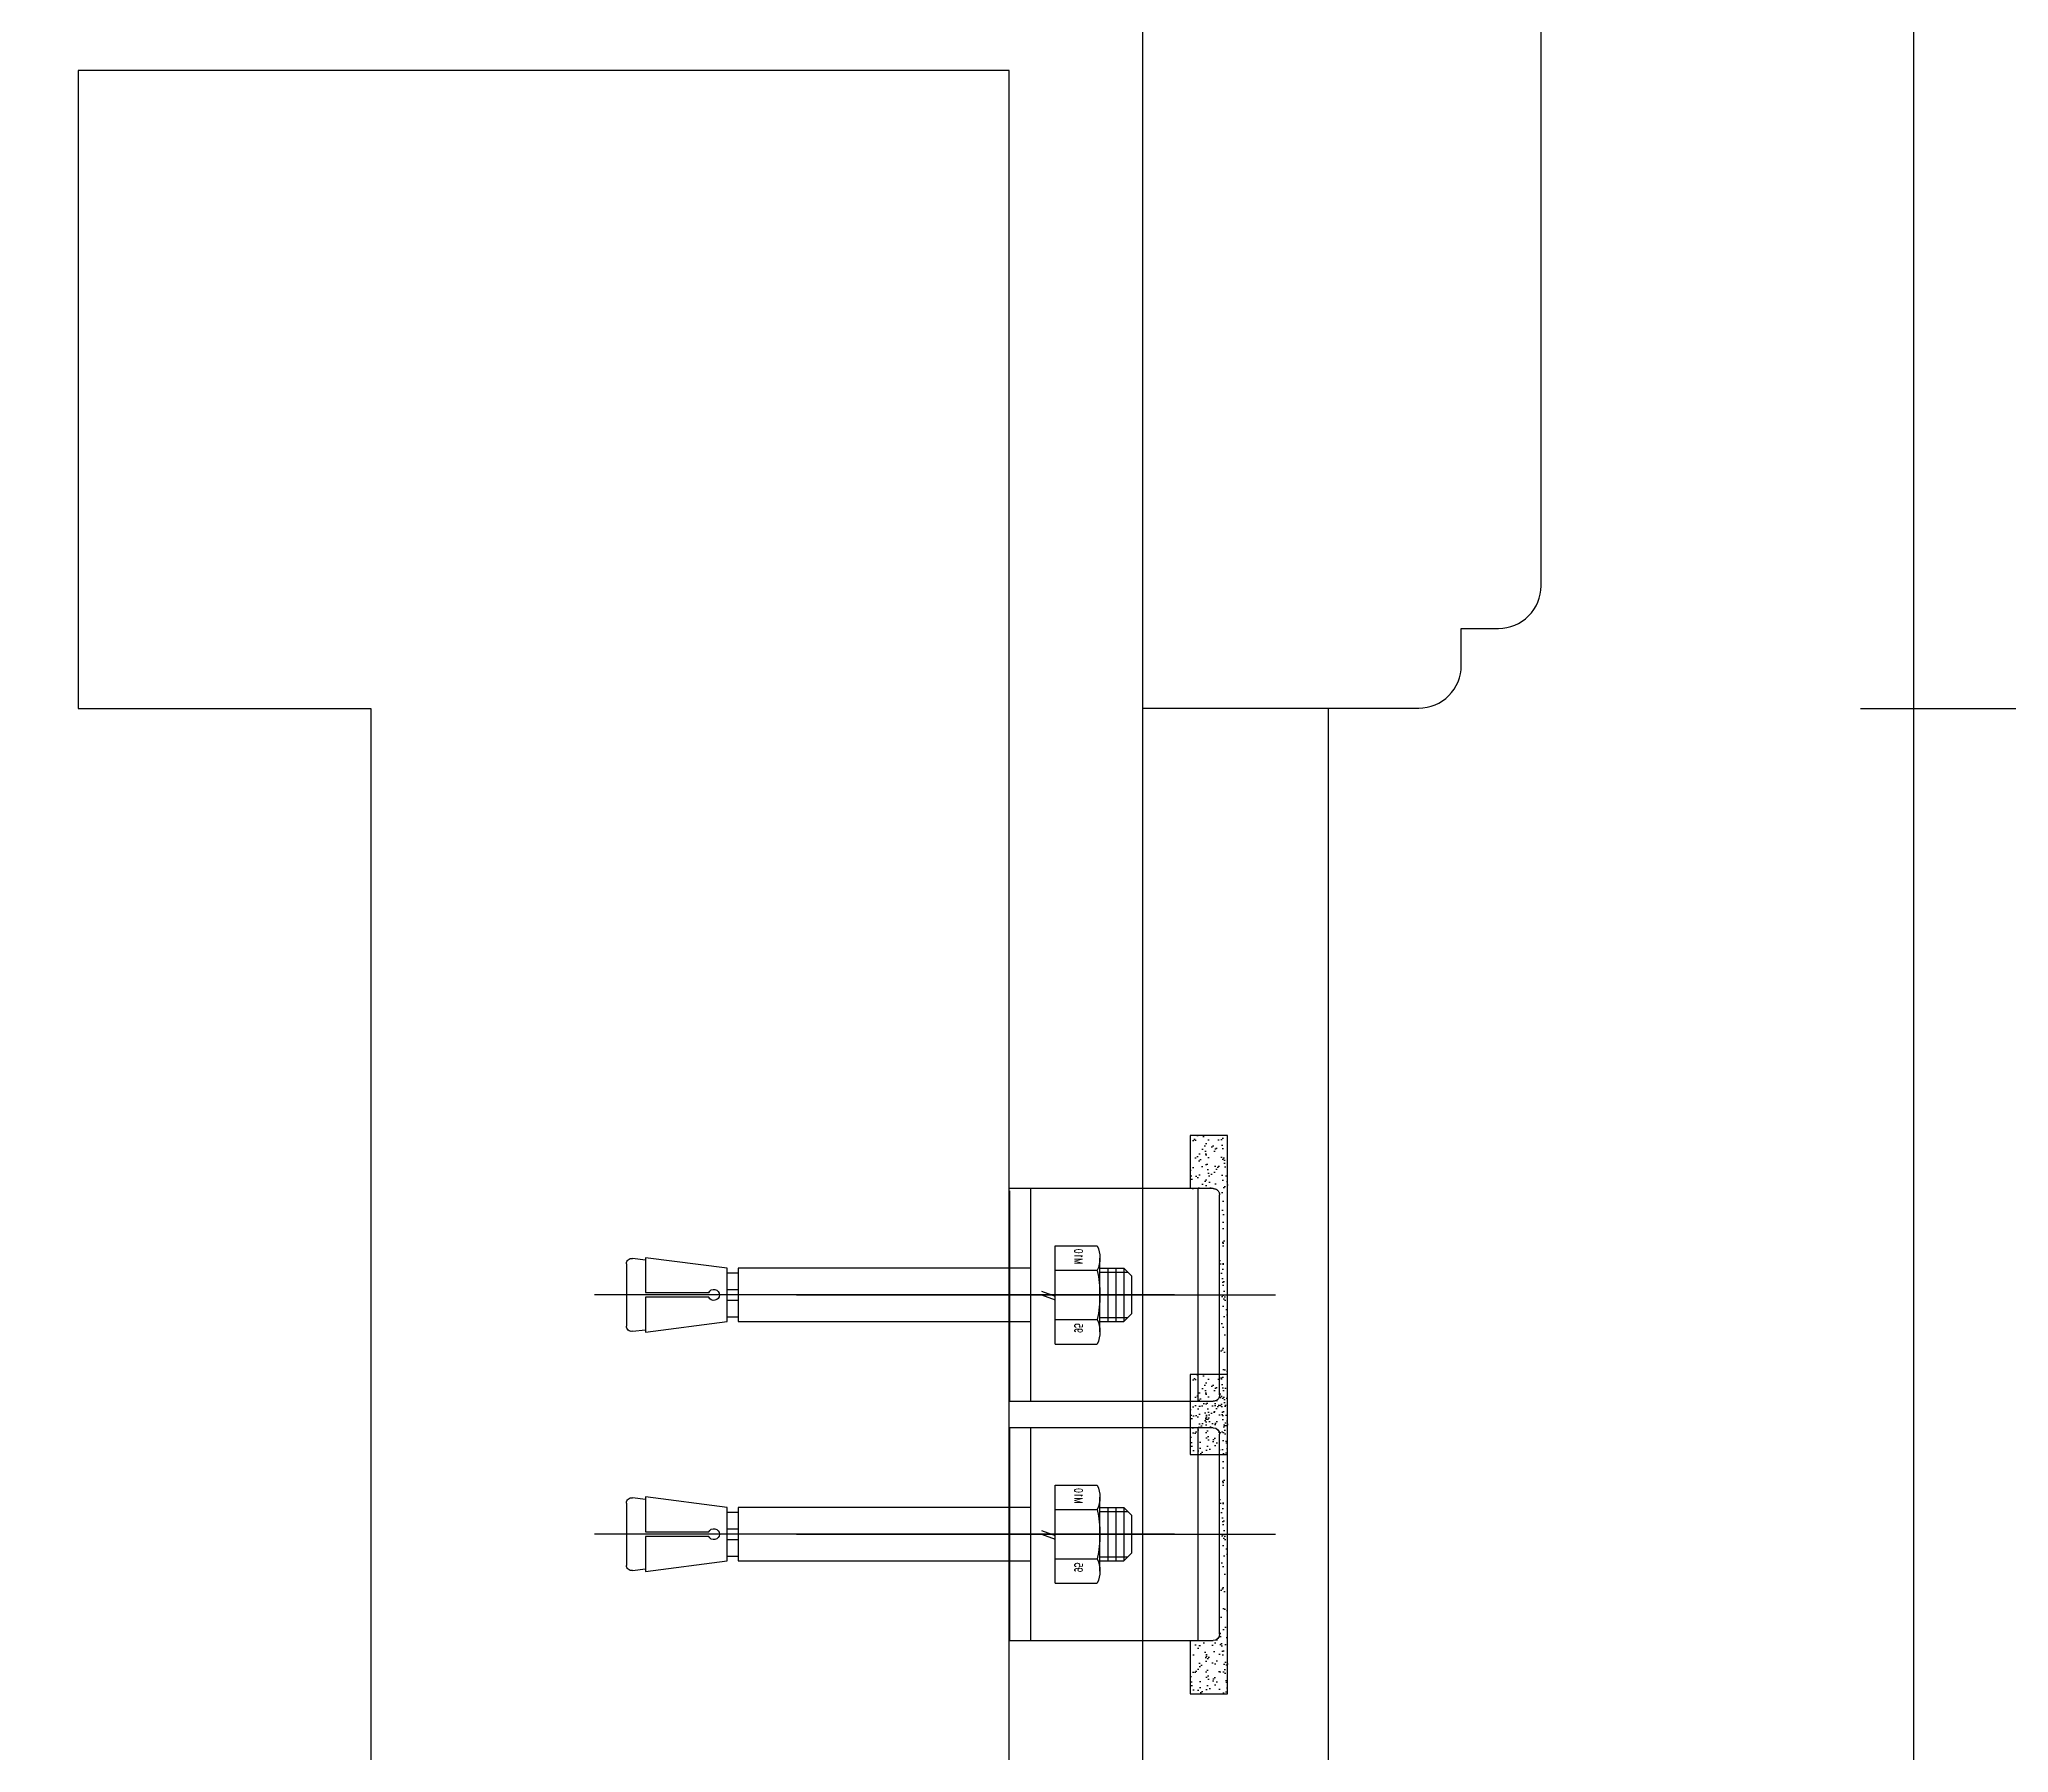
# Model space of a CAD drawing. Extents: x 296441 to 853063, y 459050 to 1117990.
# Drawn here: x 628886.2 to 629256.4, y 580230.9 to 580553.1 of the extents above; entities that cross this region are included whole.
import ezdxf
from ezdxf.enums import TextEntityAlignment as Align

# ---------------------------------------------------------------- set-up
doc = ezdxf.new("R2010")
doc.units = 0
doc.header["$LTSCALE"] = 1000
for name, pattern in [('CENTER', [50.8, 31.75, -6.35, 6.35, -6.35]), ('DASH', [0.35, 0.25, -0.1]), ('DOTE', [2.42, 2, -0.2, 0.02, -0.2])]:
    doc.linetypes.add(name, pattern=pattern)
for name, color, linetype in [('5PJ(配件)', 13, 'Continuous'), ('8XX(虚线)', 8, 'DASH'), ('A-SECT-FNSH', 6, 'Continuous'), ('E2-E3-FL03$0$A-OVLK', 140, 'Continuous'), ('E2-E3-FL03$0$A-WALL', 1, 'Continuous'), ('E_OTHER', 7, 'Continuous'), ('ZT0_默认图层-----PM、LM、DY、JD', 7, 'Continuous'), ('ZT1_Dim---标注---PM、LM、DY、JD', 252, 'Continuous'), ('ZT3_型材--铝断面-------------JD', 6, 'Continuous'), ('ZT3_辅材--五金件-------------JD', 13, 'Continuous')]:
    doc.layers.add(name, color=color, linetype=linetype)
doc.styles.add('E2-E3-FL03$0$E1-FL03$0$Standard', font='')
doc.styles.add('ZT-DIMSTYLE', font='ROMANS.shx', dxfattribs={"width": 0.7, "bigfont": 'CHINESE.shx'})
doc.styles.add('ZT_文字标注', font='ROMANS.shx', dxfattribs={"width": 0.7, "bigfont": '@1chinese.shx'})
doc.styles.get('E2-E3-FL03$0$E1-FL03$0$Standard').set_extended_font_data('SimSun')
doc.dimstyles.new('ZT-DIM100', dxfattribs={"dimscale": 100, "dimtxt": 2.5, "dimasz": 1.5, "dimexe": 1, "dimexo": 1, "dimgap": 0.5, "dimtad": 1, "dimdec": 0, "dimdsep": 46, "dimtxsty": 'ZT-DIMSTYLE', "dimblk": 'ARCHTICK', "dimcen": 2.5, "dimclrd": 175, "dimclre": 175, "dimclrt": 7, "dimazin": 2, "dimtfac": 1, "dimtix": 1, "dimtmove": 2, "dimatfit": 3, "dimfxl": 0, "dimarcsym": 0})

# ---------------------------------------------------------------- blocks, each defined once
blk = doc.blocks.new('20191022152458')
at = {"layer": 'A-SECT-FNSH', "ltscale": 30}
blk.add_lwpolyline([(-220, -119.91), (-271.94, -119.91, -0.414214), (-279.94, -111.91), (-279.94, -104.91), (-286.94, -104.91, -0.414214), (-294.94, -96.91), (-294.94, 45.09), (-294.94, 77.09, -0.414214), (-286.94, 85.09), (-279.94, 85.09), (-279.94, 92.09, -0.414214), (-271.94, 100.09), (-97.94, 100.09, -0.414214), (-89.94, 92.09), (-89.94, 85.09), (-82.94, 85.09, -0.414214), (-74.94, 77.09), (-74.94, 45.09), (-74.94, 25), (-220, 25)], format="xyb", close=True, dxfattribs=at)
at = {"layer": 'ZT3_型材--铝断面-------------JD', "ltscale": 0.02}
blk.add_lwpolyline([(-74.94, 25), (-74.94, 60), (-9.94, 60, -0.414214), (0.06, 50), (0.06, 25)], format="xyb", close=True, dxfattribs=at)
blk = doc.blocks.new('555Y')
at = {"layer": 'E2-E3-FL03$0$A-OVLK'}
blk.add_line((666943.88, 98813.43), (666943.88, 98063.43), dxfattribs=at)
at = {"layer": 'E2-E3-FL03$0$A-WALL'}
blk.add_line((666773.88, 98043.43), (666773.88, 98643.43), dxfattribs=at)
blk.add_lwpolyline([(666773.88, 98643.43), (666598.88, 98643.43), (666598.88, 98523.43), (666653.88, 98523.43), (666653.88, 97803.43)], dxfattribs=at)
at = {"layer": 'ZT0_默认图层-----PM、LM、DY、JD', "ltscale": 1000, "xscale": -1}
blk.add_blockref('20191022152458', (666578.94, 98643.43), dxfattribs=at)
at = {"style": 'E2-E3-FL03$0$E1-FL03$0$Standard', "text_generation_flag": 4, "flags": 9}
for tag in ['XSIZE', 'YSIZE']:
    blk.add_attdef(tag, (662673.88, 95823.43, -0.03), '', height=0.5, rotation=90, dxfattribs=at)
blk = doc.blocks.new('ZT_钢膨胀螺栓_M10X95')
at = {"layer": 'ZT3_辅材--五金件-------------JD'}
for p, q in [((-4.6, 9.24), (-12.5, 9.24)), ((-4.6, -9.24), (-4.6, 9.24)), ((-17.5, 5), (-19, 3.5)), ((-13, 4.25), (-18.25, 4.25)), ((-13, 5), (-17.5, 5)), ((-17.5, 5), (-17.5, -5)), ((-16, 5), (-16, -5)), ((-14.5, 5), (-14.5, -5)), ((-13, -6.93), (-13, 6.93)), ((-4.6, 4.62), (-12.5, 4.62)), ((0, 5), (55, 5)), ((55, 5), (55, -5)), ((57.07, 4.13), (55, 4.13)), ((57.07, 5), (72.44, 7)), ((57.07, -5), (57.07, 5)), ((72.44, 7), (72.44, 0.42)), ((72.44, 6.54), (74.87, 6.85)), ((76, 5.86), (76, -5.86)), ((-19, -3.5), (-19, 3.5)), ((-2, 0.7), (-4.6, -0.25)), ((-2, 0), (-4.6, -0.94)), ((57.07, 1.02), (55, 1.02)), ((72.44, 0.42), (60.52, 0.42)), ((-17.5, -5), (-19, -3.5)), ((57.07, -1.02), (55, -1.02)), ((60.52, -0.42), (72.44, -0.42)), ((72.44, -0.42), (72.44, -7.01)), ((-13, -4.25), (-18.25, -4.25)), ((-13, -5), (-17.5, -5)), ((-4.6, -4.62), (-12.5, -4.62)), ((55, -5), (0, -5)), ((57.07, -4.13), (55, -4.13)), ((72.44, -7.01), (57.07, -5)), ((74.87, -6.85), (72.44, -6.54)), ((-4.6, -9.24), (-12.5, -9.24))]:
    blk.add_line(p, q, dxfattribs=at)
at = {"layer": 'ZT3_辅材--五金件-------------JD', "color": 1, "linetype": 'DOTE', "ltscale": 5}
blk.add_line((-27, 0), (82, 0), dxfattribs=at)
at = {"layer": 'ZT3_辅材--五金件-------------JD'}
for centre, radius, start, end in [((-7.42, 6.93), 5.58, 155.5673, 204.4327), ((8.58, 0), 21.58, 167.6432, 192.3568), ((75, 5.86), 1, 0, 97.412), ((59.57, 0), 1.04, 23.5782, 336.4218), ((-7.42, -6.93), 5.58, 155.5673, 204.4327), ((75, -5.86), 1, 262.588, 0)]:
    blk.add_arc(centre, radius, start, end, dxfattribs=at)
at = {"layer": 'Defpoints', "color": 250, "style": 'ZT_文字标注', "width": 0.7}
for s, p in [('M10', (-9.01, 7.23)), ('95', (-9.01, -6.24))]:
    blk.add_text(s, height=1.5, rotation=90, dxfattribs=at).set_placement(p, align=Align.MIDDLE)
blk = doc.blocks.new('*U2473')
at = {"layer": 'ZT3_辅材--五金件-------------JD', "rotation": 270}
blk.add_blockref('ZT_钢膨胀螺栓_M10X95', (0, 0), dxfattribs=at)
blk = doc.blocks.new('L形挂件')
at = {"layer": '8XX(虚线)', "ltscale": 25}
h = blk.add_hatch(dxfattribs=at)
h.set_pattern_fill('AR-SAND', color=256, scale=0.05, style=0)
h.set_pattern_definition([(52.5, (-25.0006, -59.7017), (2.44707, -0.08), [0, -1.9304, 0, -2.159, 0, -2.06375]), (82.5, (-25.0006, -59.7017), (3.58413, 2.24762), [0, -1.0414, 0, -1.7399, 0, -0.66675]), (122.5, (-25.0006, -61.2638), (0.00719, 3.95496), [0, -0.635, 0, -2.286, 0, -2.9845]), (132.5, (-25.0006, -61.2638), (1.11465, 3.81778), [0, -0.3175, 0, -1.4986, 0, -1.7145])])
edge = h.paths.add_edge_path()
edge.add_line((-34, -29.7), (-41, -29.7))
edge.add_line((-41, -29.7), (-41, -59.7))
edge.add_line((-41, -59.7), (-39.5, -59.7))
edge.add_line((-39.5, -59.7), (-39.5, -40.9))
edge.add_arc((-38.3, -40.9), 1.2, 90, 180, ccw=False)
edge.add_line((-38.3, -39.7), (-34, -39.7))
edge.add_line((-34, -39.7), (-34, -29.7))
edge = h.paths.add_edge_path()
edge.add_line((-41, -89.7), (-34, -89.7))
edge.add_line((-34, -89.7), (-34, -79.7))
edge.add_line((-34, -79.7), (-38.3, -79.7))
edge.add_arc((-38.3, -78.5), 1.2, -180, -90, ccw=False)
edge.add_line((-39.5, -78.5), (-39.5, -59.7))
edge.add_line((-39.5, -59.7), (-41, -59.7))
edge.add_line((-41, -59.7), (-41, -89.7))
h = blk.add_hatch(dxfattribs=at)
h.set_pattern_fill('AR-SAND', color=256, scale=0.05, angle=180, style=0)
h.set_pattern_definition([(52.5, (-25.0006, -104.7017), (2.44707, -0.08), [0, -1.9304, 0, -2.159, 0, -2.06375]), (82.5, (-25.0006, -104.7017), (3.58413, 2.24762), [0, -1.0414, 0, -1.7399, 0, -0.66675]), (122.5, (-25.0006, -106.2638), (0.00719, 3.95496), [0, -0.635, 0, -2.286, 0, -2.9845]), (132.5, (-25.0006, -106.2638), (1.11465, 3.81778), [0, -0.3175, 0, -1.4986, 0, -1.7145])])
edge = h.paths.add_edge_path()
edge.add_line((-41, -134.7), (-34, -134.7))
edge.add_line((-34, -134.7), (-34, -124.7))
edge.add_line((-34, -124.7), (-38.3, -124.7))
edge.add_arc((-38.3, -123.5), 1.2, -180, -90, ccw=False)
edge.add_line((-39.5, -123.5), (-39.5, -104.7))
edge.add_line((-39.5, -104.7), (-41, -104.7))
edge.add_line((-41, -104.7), (-41, -134.7))
edge = h.paths.add_edge_path()
edge.add_line((-34, -74.7), (-41, -74.7))
edge.add_line((-41, -74.7), (-41, -104.7))
edge.add_line((-41, -104.7), (-39.5, -104.7))
edge.add_line((-39.5, -104.7), (-39.5, -85.9))
edge.add_arc((-38.3, -85.9), 1.2, 90, 180, ccw=False)
edge.add_line((-38.3, -84.7), (-34, -84.7))
edge.add_line((-34, -84.7), (-34, -74.7))
at = {"color": 8}
for p, q in [((-41, -29.7), (-34, -29.7)), ((-41, -74.7), (-34, -74.7))]:
    blk.add_line(p, q, dxfattribs=at)
at = {"color": 1, "linetype": 'CENTER', "ltscale": 10}
for p, q in [((40, -59.7), (-50, -59.7)), ((40, -59.7), (-50, -59.7)), ((40, -104.7), (-50, -104.7)), ((40, -104.7), (-50, -104.7))]:
    blk.add_line(p, q, dxfattribs=at)
at = {"layer": '5PJ(配件)'}
for p, q in [((-4, -79.7), (-4, -39.7)), ((-38.3, -84.7), (-25, -84.7)), ((-35.5, -124.7), (-35.5, -84.7)), ((-39.5, -110.9), (-39.5, -85.9)), ((-39.5, -123.5), (-39.5, -110.9)), ((-25, -124.7), (-38.3, -124.7))]:
    blk.add_line(p, q, dxfattribs=at)
for points in [[(-25, -39.7), (0, -39.7)], [(0, -40.13), (0, -79.7), (-25, -79.7)], [(-25, -84.7), (0, -84.7), (0, -124.7)], [(0, -124.7), (-25, -124.7)]]:
    blk.add_lwpolyline(points, dxfattribs=at)
for centre, start, end in [((-38.3, -85.9), 90, 180), ((-38.3, -123.5), 180, 270)]:
    blk.add_arc(centre, 1.2, start, end, dxfattribs=at)
at = {"layer": '8XX(虚线)', "ltscale": 25}
for p, q in [((-41, -89.7), (-41, -29.7)), ((-34, -29.7), (-34, -39.7)), ((-41, -134.7), (-41, -74.7)), ((-34, -74.7), (-34, -84.7)), ((-34, -79.7), (-34, -89.7)), ((-34, -89.7), (-41, -89.7)), ((-34, -124.7), (-34, -134.7)), ((-34, -134.7), (-41, -134.7))]:
    blk.add_line(p, q, dxfattribs=at)
at = {"layer": '8XX(虚线)', "linetype": 'Continuous', "ltscale": 25}
for p, q in [((-38.3, -39.7), (-25, -39.7)), ((-35.5, -79.7), (-35.5, -39.7)), ((-39.5, -65.9), (-39.5, -40.9)), ((-39.5, -78.5), (-39.5, -65.9)), ((-25, -79.7), (-38.3, -79.7))]:
    blk.add_line(p, q, dxfattribs=at)
at = {"layer": '8XX(虚线)', "linetype": 'DASH', "ltscale": 25}
blk.add_line((-4, -124.7), (-4, -84.7), dxfattribs=at)
for centre, start, end in [((-38.3, -40.9), 90, 180), ((-38.3, -78.5), 180, 270)]:
    blk.add_arc(centre, 1.2, start, end, dxfattribs=at)
at = {"layer": 'ZT3_辅材--五金件-------------JD', "rotation": 90}
for p in [(-4, -59.7), (-4, -104.7)]:
    blk.add_blockref('*U2473', p, dxfattribs=at)
blk = doc.blocks.new('_ArchTick')
at = {"color": 0, "linetype": 'ByBlock', "const_width": 0.4}
blk.add_lwpolyline([(-0.5, -0.5), (0.5, 0.5)], dxfattribs=at)
blk = doc.blocks.new('*D1393')
at = {"layer": 'Defpoints', "color": 0, "ltscale": 1000, "transparency": 16777216}
for p in [(113461.81, 902067.66, 0), (113973.19, 902067.66), (113461.81, 901847.57, 0.02)]:
    blk.add_point(p, dxfattribs=at)
at = {"layer": 'ZT1_Dim---标注---PM、LM、DY、JD', "color": 175, "linetype": 'ByBlock', "lineweight": -2, "ltscale": 1000, "transparency": 16777216}
for p, q in [((113973.19, 902067.66), (113973.19, 902217.66)), ((113561.81, 902067.66), (114073.19, 902067.66)), ((113973.19, 901847.57), (113973.19, 902067.66)), ((113561.81, 901847.57), (114073.19, 901847.57)), ((113973.19, 901847.57), (113973.19, 901697.57))]:
    blk.add_line(p, q, dxfattribs=at)
at = {"layer": 'ZT1_Dim---标注---PM、LM、DY、JD', "color": 175, "lineweight": -2, "ltscale": 1000, "transparency": 16777216, "xscale": 150, "yscale": 150, "zscale": 150}
for p, rotation in [((113973.19, 902067.66), 270), ((113973.19, 901847.57), 90)]:
    blk.add_blockref('_ArchTick', p, dxfattribs=dict(at, rotation=rotation))
at = {"layer": 'ZT1_Dim---标注---PM、LM、DY、JD', "color": 7, "ltscale": 1000, "transparency": 16777216, "insert": (113798.19, 901957.61), "char_height": 250, "attachment_point": 5, "rotation": 90, "style": 'ZT-DIMSTYLE'}
blk.add_mtext('220', dxfattribs=at)
blk = doc.blocks.new('*D1391')
at = {"layer": 'Defpoints', "color": 0, "ltscale": 1000, "transparency": 16777216}
for p in [(113461.81, 901847.57, 0.02), (113973.19, 901847.57), (113461.81, 901487.57)]:
    blk.add_point(p, dxfattribs=at)
at = {"layer": 'ZT1_Dim---标注---PM、LM、DY、JD', "color": 175, "linetype": 'ByBlock', "lineweight": -2, "ltscale": 1000, "transparency": 16777216}
for p, q in [((113561.81, 901847.57), (114073.19, 901847.57)), ((113973.19, 901487.57), (113973.19, 901847.57)), ((113561.81, 901487.57), (114073.19, 901487.57))]:
    blk.add_line(p, q, dxfattribs=at)
at = {"layer": 'ZT1_Dim---标注---PM、LM、DY、JD', "color": 175, "lineweight": -2, "ltscale": 1000, "transparency": 16777216, "xscale": 150, "yscale": 150, "zscale": 150}
for p, rotation in [((113973.19, 901847.57), 90), ((113973.19, 901487.57), 270)]:
    blk.add_blockref('_ArchTick', p, dxfattribs=dict(at, rotation=rotation))
at = {"layer": 'ZT1_Dim---标注---PM、LM、DY、JD', "color": 7, "ltscale": 1000, "transparency": 16777216, "insert": (114148.19, 901667.57), "char_height": 250, "attachment_point": 5, "rotation": 90, "style": 'ZT-DIMSTYLE'}
blk.add_mtext('360', dxfattribs=at)
blk = doc.blocks.new('20191028102048')
at = {"layer": 'ZT3_型材--铝断面-------------JD', "ltscale": 0.02, "elevation": 0.02}
blk.add_lwpolyline([(2365.06, 120), (2400.06, 120), (2400.06, 480), (2365.06, 480)], close=True, dxfattribs=at)
at = {"layer": 'ZT1_Dim---标注---PM、LM、DY、JD', "ltscale": 10, "xscale": -1}
blk.add_blockref('L形挂件', (2340.06, 429.44), dxfattribs=at)
at = {"layer": 'ZT1_Dim---标注---PM、LM、DY、JD', "ltscale": 1000}
dim = blk.add_linear_dim(base=(2911.45, 700.09, 0), p1=(2400.06, 480, 0.02), p2=(2400.06, 700.09), angle=90, dimstyle='ZT-DIM100', dxfattribs=at)
dim.commit()
dim.dimension.update_dxf_attribs({"geometry": '*D1393', "text_midpoint": (2736.45, 590.04, 0), "insert": (-111061.74, -901367.57)})
dim = blk.add_linear_dim(base=(2911.45, 480, 0), p1=(2400.06, 120, 0), p2=(2400.06, 480, 0.02), angle=90, dimstyle='ZT-DIM100', dxfattribs=at)
dim.commit()
dim.dimension.update_dxf_attribs({"geometry": '*D1391', "text_midpoint": (3086.45, 300, 0), "dimtype": 128, "insert": (-111061.74, -901367.57)})

msp = doc.modelspace()

# ---------------------------------------------------------------- block references
at = {"layer": 'E_OTHER'}
msp.add_blockref('555Y', (-37705.4, 481903.8), dxfattribs=at)
at = {"layer": 'ZT0_默认图层-----PM、LM、DY、JD', "ltscale": 1000}
msp.add_blockref('20191028102048', (626728.48, 579947.23), dxfattribs=at)

doc.saveas('drawing.dxf')
